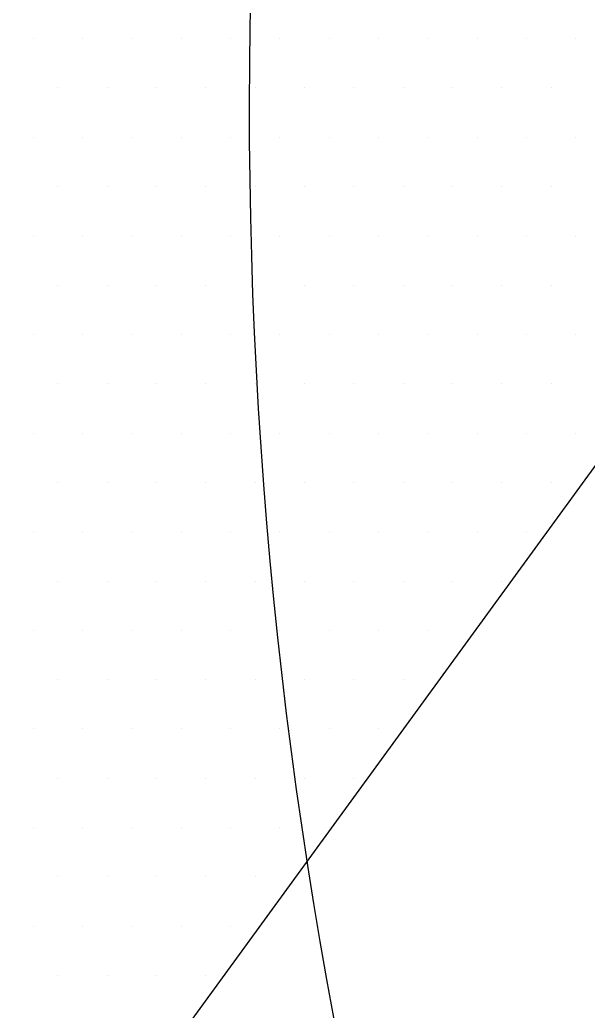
# Paper-space layout 'TOP_A1_00200_01-01-2017_MODELE' of a CAD drawing. Header units: metres. Extents: x 1274 to 2143, y 12 to 312.
# Drawn here: x 2039.43 to 2040.064, y 283.475 to 284.582 of the extents above; entities that cross this region are included whole.
import ezdxf

# ---------------------------------------------------------------- set-up
doc = ezdxf.new("R2010")
doc.units = ezdxf.units.M
doc.header["$LTSCALE"] = 2
doc.set_wipeout_variables(frame=1)
doc.linetypes.add('CACHEX2', pattern=[0.75, 0.5, -0.25])
for name, color, linetype in [('CARTOUCHE', 7, 'Continuous'), ('LOGO', 4, 'Continuous'), ('rosace', 7, 'Continuous')]:
    doc.layers.add(name, color=color, linetype=linetype)

# ---------------------------------------------------------------- blocks, each defined once
blk = doc.blocks.new('A$C715108E3')
at = {"layer": 'LOGO', "color": 131}
for p, q in [((-20.3403, -13.8809), (-20.3403, -13.8809)), ((-20.2487, -13.8809), (-20.2487, -13.8809)), ((-20.157, -13.8809), (-20.157, -13.8809)), ((-20.065, -13.8809), (-20.065, -13.8809)), ((-19.9737, -13.8809), (-19.9737, -13.8809)), ((-19.8817, -13.8809), (-19.8817, -13.8809)), ((-19.7897, -13.8809), (-19.7897, -13.8809)), ((-19.6979, -13.8809), (-19.6979, -13.8809)), ((-19.6068, -13.8809), (-19.6068, -13.8809)), ((-19.5146, -13.8809), (-19.5146, -13.8809)), ((-19.4228, -13.8809), (-19.4228, -13.8809)), ((-19.3317, -13.8809), (-19.3317, -13.8809)), ((-20.2946, -13.9735), (-20.2946, -13.9735)), ((-20.2026, -13.9735), (-20.2026, -13.9735)), ((-20.1113, -13.9735), (-20.1113, -13.9735)), ((-20.0195, -13.9735), (-20.0195, -13.9735)), ((-19.9275, -13.9735), (-19.9275, -13.9735)), ((-19.8354, -13.9735), (-19.8354, -13.9735)), ((-19.7444, -13.9735), (-19.7444, -13.9735)), ((-19.6525, -13.9735), (-19.6525, -13.9735)), ((-19.5605, -13.9735), (-19.5605, -13.9735)), ((-19.4689, -13.9735), (-19.4689, -13.9735)), ((-19.377, -13.9735), (-19.377, -13.9735)), ((-20.3403, -14.065), (-20.3403, -14.065)), ((-20.2487, -14.065), (-20.2487, -14.065)), ((-20.157, -14.065), (-20.157, -14.065)), ((-20.065, -14.065), (-20.065, -14.065)), ((-19.9737, -14.065), (-19.9737, -14.065)), ((-19.8817, -14.065), (-19.8817, -14.065)), ((-19.7897, -14.065), (-19.7897, -14.065)), ((-19.6979, -14.065), (-19.6979, -14.065)), ((-19.6068, -14.065), (-19.6068, -14.065)), ((-19.5146, -14.065), (-19.5146, -14.065)), ((-19.4228, -14.065), (-19.4228, -14.065)), ((-19.3317, -14.065), (-19.3317, -14.065)), ((-20.2946, -14.1574), (-20.2946, -14.1574)), ((-20.2026, -14.1574), (-20.2026, -14.1574)), ((-20.1113, -14.1574), (-20.1113, -14.1574)), ((-20.0195, -14.1574), (-20.0195, -14.1574)), ((-19.9275, -14.1574), (-19.9275, -14.1574)), ((-19.8354, -14.1574), (-19.8354, -14.1574)), ((-19.7444, -14.1574), (-19.7444, -14.1574)), ((-19.6525, -14.1574), (-19.6525, -14.1574)), ((-19.5605, -14.1574), (-19.5605, -14.1574)), ((-19.4689, -14.1574), (-19.4689, -14.1574)), ((-19.377, -14.1574), (-19.377, -14.1574)), ((-20.3403, -14.2488), (-20.3403, -14.2488)), ((-20.2487, -14.2488), (-20.2487, -14.2488)), ((-20.157, -14.2488), (-20.157, -14.2488)), ((-20.065, -14.2488), (-20.065, -14.2488)), ((-19.9737, -14.2488), (-19.9737, -14.2488)), ((-19.8817, -14.2488), (-19.8817, -14.2488)), ((-19.7897, -14.2488), (-19.7897, -14.2488)), ((-19.6979, -14.2488), (-19.6979, -14.2488)), ((-19.6068, -14.2488), (-19.6068, -14.2488)), ((-19.5146, -14.2488), (-19.5146, -14.2488)), ((-19.4228, -14.2488), (-19.4228, -14.2488)), ((-19.3317, -14.2488), (-19.3317, -14.2488)), ((-20.2946, -14.3401), (-20.2946, -14.3401)), ((-20.2026, -14.3401), (-20.2026, -14.3401)), ((-20.1113, -14.3401), (-20.1113, -14.3401)), ((-20.0195, -14.3401), (-20.0195, -14.3401)), ((-19.9275, -14.3401), (-19.9275, -14.3401)), ((-19.8354, -14.3401), (-19.8354, -14.3401)), ((-19.7444, -14.3401), (-19.7444, -14.3401)), ((-19.6525, -14.3401), (-19.6525, -14.3401)), ((-19.5605, -14.3401), (-19.5605, -14.3401)), ((-19.4689, -14.3401), (-19.4689, -14.3401)), ((-19.377, -14.3401), (-19.377, -14.3401)), ((-20.3403, -14.4325), (-20.3403, -14.4325)), ((-20.2487, -14.4325), (-20.2487, -14.4325)), ((-20.157, -14.4325), (-20.157, -14.4325)), ((-20.065, -14.4325), (-20.065, -14.4325)), ((-19.9737, -14.4325), (-19.9737, -14.4325)), ((-19.8817, -14.4325), (-19.8817, -14.4325)), ((-19.7897, -14.4325), (-19.7897, -14.4325)), ((-19.6979, -14.4325), (-19.6979, -14.4325)), ((-19.6068, -14.4325), (-19.6068, -14.4325)), ((-19.5146, -14.4325), (-19.5146, -14.4325)), ((-19.4228, -14.4325), (-19.4228, -14.4325)), ((-19.3317, -14.4325), (-19.3317, -14.4325)), ((-20.2946, -14.5238), (-20.2946, -14.5238)), ((-20.2026, -14.5238), (-20.2026, -14.5238)), ((-20.1113, -14.5238), (-20.1113, -14.5238)), ((-20.0195, -14.5238), (-20.0195, -14.5238)), ((-19.9275, -14.5238), (-19.9275, -14.5238)), ((-19.8354, -14.5238), (-19.8354, -14.5238)), ((-19.7444, -14.5238), (-19.7444, -14.5238)), ((-19.6525, -14.5238), (-19.6525, -14.5238)), ((-19.5605, -14.5238), (-19.5605, -14.5238)), ((-19.4689, -14.5238), (-19.4689, -14.5238)), ((-19.377, -14.5238), (-19.377, -14.5238)), ((-20.3403, -14.6152), (-20.3403, -14.6152)), ((-20.2487, -14.6152), (-20.2487, -14.6152)), ((-20.157, -14.6152), (-20.157, -14.6152)), ((-20.065, -14.6152), (-20.065, -14.6152)), ((-19.9737, -14.6152), (-19.9737, -14.6152)), ((-19.8817, -14.6152), (-19.8817, -14.6152)), ((-19.7897, -14.6152), (-19.7897, -14.6152)), ((-19.6979, -14.6152), (-19.6979, -14.6152)), ((-19.6068, -14.6152), (-19.6068, -14.6152)), ((-19.5146, -14.6152), (-19.5146, -14.6152)), ((-19.4228, -14.6152), (-19.4228, -14.6152)), ((-19.3317, -14.6152), (-19.3317, -14.6152)), ((-20.2946, -14.7076), (-20.2946, -14.7076)), ((-20.2026, -14.7076), (-20.2026, -14.7076)), ((-20.1113, -14.7076), (-20.1113, -14.7076)), ((-20.0195, -14.7076), (-20.0195, -14.7076)), ((-19.9275, -14.7076), (-19.9275, -14.7076)), ((-19.8354, -14.7076), (-19.8354, -14.7076)), ((-19.7444, -14.7076), (-19.7444, -14.7076)), ((-19.6525, -14.7076), (-19.6525, -14.7076)), ((-19.5605, -14.7076), (-19.5605, -14.7076)), ((-19.4689, -14.7076), (-19.4689, -14.7076)), ((-19.377, -14.7076), (-19.377, -14.7076)), ((-20.3403, -14.7991), (-20.3403, -14.7991)), ((-20.2487, -14.7991), (-20.2487, -14.7991)), ((-20.157, -14.7991), (-20.157, -14.7991)), ((-20.065, -14.7991), (-20.065, -14.7991)), ((-19.9737, -14.7991), (-19.9737, -14.7991)), ((-19.8817, -14.7991), (-19.8817, -14.7991)), ((-19.7897, -14.7991), (-19.7897, -14.7991)), ((-19.6979, -14.7991), (-19.6979, -14.7991)), ((-19.6068, -14.7991), (-19.6068, -14.7991)), ((-19.5146, -14.7991), (-19.5146, -14.7991)), ((-19.4228, -14.7991), (-19.4228, -14.7991)), ((-20.2946, -14.8905), (-20.2946, -14.8905)), ((-20.2026, -14.8905), (-20.2026, -14.8905)), ((-20.1113, -14.8905), (-20.1113, -14.8905)), ((-20.0195, -14.8905), (-20.0195, -14.8905)), ((-19.9275, -14.8905), (-19.9275, -14.8905)), ((-19.8354, -14.8905), (-19.8354, -14.8905)), ((-19.7444, -14.8905), (-19.7444, -14.8905)), ((-19.6525, -14.8905), (-19.6525, -14.8905)), ((-19.5605, -14.8905), (-19.5605, -14.8905)), ((-19.4689, -14.8905), (-19.4689, -14.8905)), ((-20.3403, -14.9827), (-20.3403, -14.9827)), ((-20.2487, -14.9827), (-20.2487, -14.9827)), ((-20.157, -14.9827), (-20.157, -14.9827)), ((-20.065, -14.9827), (-20.065, -14.9827)), ((-19.9737, -14.9827), (-19.9737, -14.9827)), ((-19.8817, -14.9827), (-19.8817, -14.9827)), ((-19.7897, -14.9827), (-19.7897, -14.9827)), ((-19.6979, -14.9827), (-19.6979, -14.9827)), ((-19.6068, -14.9827), (-19.6068, -14.9827)), ((-20.2946, -15.0742), (-20.2946, -15.0742)), ((-20.2026, -15.0742), (-20.2026, -15.0742)), ((-20.1113, -15.0742), (-20.1113, -15.0742)), ((-20.0195, -15.0742), (-20.0195, -15.0742)), ((-19.9275, -15.0742), (-19.9275, -15.0742)), ((-19.8354, -15.0742), (-19.8354, -15.0742)), ((-19.7444, -15.0742), (-19.7444, -15.0742)), ((-19.6525, -15.0742), (-19.6525, -15.0742)), ((-20.3403, -15.1655), (-20.3403, -15.1655)), ((-20.2487, -15.1655), (-20.2487, -15.1655)), ((-20.157, -15.1655), (-20.157, -15.1655)), ((-20.065, -15.1655), (-20.065, -15.1655)), ((-19.9737, -15.1655), (-19.9737, -15.1655)), ((-19.8817, -15.1655), (-19.8817, -15.1655)), ((-19.7897, -15.1655), (-19.7897, -15.1655)), ((-19.6979, -15.1655), (-19.6979, -15.1655)), ((-20.2946, -15.2579), (-20.2946, -15.2579)), ((-20.2026, -15.2579), (-20.2026, -15.2579)), ((-20.1113, -15.2579), (-20.1113, -15.2579)), ((-20.0195, -15.2579), (-20.0195, -15.2579)), ((-19.9275, -15.2579), (-19.9275, -15.2579)), ((-19.8354, -15.2579), (-19.8354, -15.2579)), ((-19.7444, -15.2579), (-19.7444, -15.2579)), ((-20.3403, -15.3493), (-20.3403, -15.3493)), ((-20.2487, -15.3493), (-20.2487, -15.3493)), ((-20.157, -15.3493), (-20.157, -15.3493)), ((-20.065, -15.3493), (-20.065, -15.3493)), ((-19.9737, -15.3493), (-19.9737, -15.3493)), ((-19.8817, -15.3493), (-19.8817, -15.3493)), ((-19.7897, -15.3493), (-19.7897, -15.3493)), ((-20.2946, -15.4406), (-20.2946, -15.4406)), ((-20.2026, -15.4406), (-20.2026, -15.4406)), ((-20.1113, -15.4406), (-20.1113, -15.4406)), ((-20.0195, -15.4406), (-20.0195, -15.4406)), ((-19.9275, -15.4406), (-19.9275, -15.4406)), ((-20.3403, -15.5332), (-20.3403, -15.5332)), ((-20.2487, -15.5332), (-20.2487, -15.5332)), ((-20.157, -15.5332), (-20.157, -15.5332)), ((-20.065, -15.5332), (-20.065, -15.5332)), ((-19.9737, -15.5332), (-19.9737, -15.5332)), ((-20.2946, -15.6246), (-20.2946, -15.6246)), ((-20.2026, -15.6246), (-20.2026, -15.6246)), ((-20.1113, -15.6246), (-20.1113, -15.6246)), ((-20.0195, -15.6246), (-20.0195, -15.6246))]:
    blk.add_line(p, q, dxfattribs=at)
blk.add_lwpolyline([(-17.1584, -8.2441), (-18.0286, -7.9298), (-18.0526, -7.5674), (-19.5918, -4.1428), (-19.9715, -4.6917), (-20.3358, -5.3705), (-20.5244, -6.0493), (-18.8268, -9.8581), (-21.759, -9.5491), (-21.8471, -10.1027), (-21.9097, -10.8565), (-21.9352, -11.1957), (-19.0429, -11.5482), (-21.5982, -15.1374), (-21.3595, -15.879), (-21.1447, -16.5576), (-21.0193, -16.9601), (-20.5289, -16.3696), (-17.1333, -11.706)], dxfattribs=at)
blk = doc.blocks.new('A$C581E6685')
at = {"layer": 'rosace', "color": 32, "linetype": 'CACHEX2', "ltscale": 1.5}
blk.add_ellipse((-38.0538, 23.8138), major_axis=(-19.0311, -3.534), ratio=0.590567, dxfattribs=at)
at = {"layer": 'rosace', "color": 32}
blk.add_ellipse((-37.6144, 23.8499), major_axis=(-13.5768, -4.2839), ratio=0.791971, dxfattribs=at)
at = {"layer": 'CARTOUCHE'}
blk.add_blockref('A$C715108E3', (-31.6739, 36.3189), dxfattribs=at)
blk = doc.blocks.new('A$C4D68259D')
blk.add_wipeout([(0, 25.6223), (0.1652, 26.7367), (0.7383, 27.8861), (1.6708, 28.7909), (2.8466, 29.3316), (3.5435, 29.4509), (3.5435, 29.4509), (94.9287, 29.4623), (96.0552, 29.2902), (97.2167, 28.6987), (97.7035, 28.2661), (98.0951, 27.7798), (98.6162, 26.658), (98.7362, 26.0362), (98.7516, 25.8527), (98.7585, 3.8387), (98.5719, 2.6574), (98.0189, 1.5743), (97.5848, 1.0765), (97.1232, 0.6959), (95.9338, 0.1366), (95.4142, 0.0321), (95.1105, 0.0048), (3.7555, 0.0009), (2.7133, 0.169), (1.5147, 0.7841), (0.6714, 1.6707), (0.147, 2.7876), (0.0063, 3.6209)]).dxf.layer = 'CARTOUCHE'
at = {"layer": 'CARTOUCHE'}
blk.add_rational_spline([(0, 25.6223), (0, 14.7312), (0, 3.84), (0, 0), (3.84, 0), (49.3793, 0), (94.9185, 0), (98.7585, 0), (98.7585, 3.84), (98.7585, 14.7312), (98.7585, 25.6223), (98.7585, 29.4623), (94.9185, 29.4623), (49.3793, 29.4623), (3.84, 29.4623), (0, 29.4623), (0, 25.6223)], [1, 1, 1, 0.707106781187, 1, 1, 1, 0.707106781187, 1, 1, 1, 0.707106781187, 1, 1, 1, 0.707106781187, 1], degree=2, knots=[0, 0, 0, 1, 1, 2.570796, 2.570796, 3.570796, 3.570796, 5.141593, 5.141593, 6.141593, 6.141593, 7.712389, 7.712389, 8.712389, 8.712389, 10.283185, 10.283185, 10.283185], dxfattribs=at)
at = {"layer": 'CARTOUCHE', "xscale": 0.6, "yscale": 0.6, "zscale": 0.6}
blk.add_blockref('A$C581E6685', (37.2707, 1.3806), dxfattribs=at)

psp = doc.layouts.new('TOP_A1_00200_01-01-2017_MODELE')

# ---------------------------------------------------------------- block references
at = {"layer": 'rosace'}
psp.add_blockref('A$C4D68259D', (2033.3828, 269.7177), dxfattribs=at)

doc.saveas('drawing.dxf')
